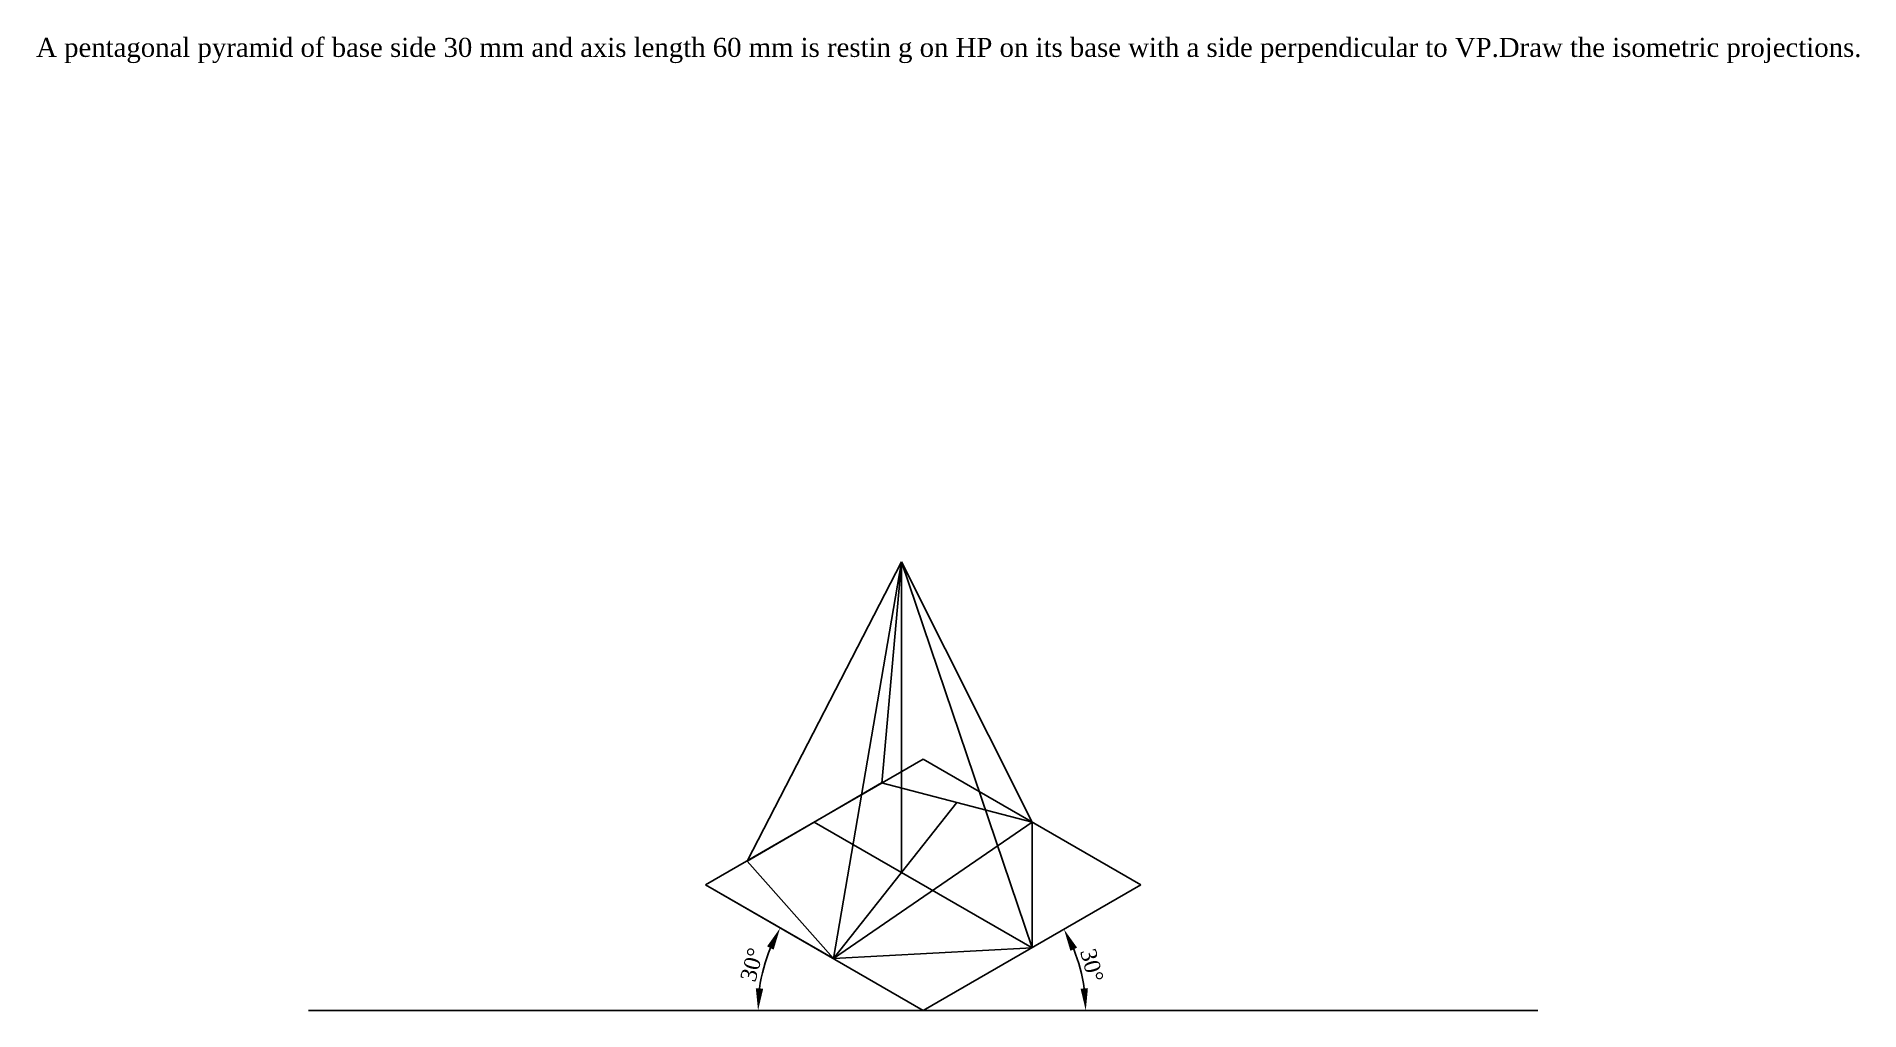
# Paper-space layout 'Layout14' of a CAD drawing. Header units: millimetres. Extents: x 5 to 292, y 55 to 208.
import ezdxf

# ---------------------------------------------------------------- set-up
doc = ezdxf.new("R2010")
doc.units = ezdxf.units.MM
doc.header["$LTSCALE"] = 0.4
doc.styles.get("Standard").update_dxf_attribs({"font": 'times.ttf', "height": 3})
doc.dimstyles.new('ISO-25', dxfattribs={"dimtxt": 2.5, "dimasz": 3.5, "dimexe": 1.25, "dimexo": 0.625, "dimtad": 1, "dimdsep": 46, "dimtxsty": 'Standard', "dimcen": 2.5, "dimadec": 0, "dimazin": 3, "dimtfac": 1, "dimtmove": 0, "dimatfit": 3, "dimfxl": 1, "dimarcsym": 0})

# ---------------------------------------------------------------- blocks, each defined once
blk = doc.blocks.new('*D58')
at = {"color": 0, "lineweight": -2, "transparency": 16777216}
blk.add_arc((144.66, 54.63), 25.61, 7.8358, 22.1642, dxfattribs=at)
at = {"color": 0, "transparency": 16777216}
for points in [[(167.85, 64.04), (168.9, 64.55), (166.84, 67.44)], [(170.61, 58.16), (169.45, 58.08), (170.27, 54.63)]]:
    blk.add_solid(points, dxfattribs=at)
at = {"layer": 'Defpoints', "color": 0, "transparency": 16777216}
for p in [(178.96, 74.43), (169.88, 59.08), (47.82, 54.63), (144.66, 54.63), (241.49, 54.63)]:
    blk.add_point(p, dxfattribs=at)
at = {"color": 0, "transparency": 16777216, "insert": (171.23, 61.75), "char_height": 2.5, "attachment_point": 5, "rotation": 285}
blk.add_mtext('30°', dxfattribs=at)
blk = doc.blocks.new('*D59')
at = {"color": 0, "lineweight": -2, "transparency": 16777216}
blk.add_arc((144.66, 54.63), 26.02, 157.7127, 172.2873, dxfattribs=at)
at = {"color": 0, "transparency": 16777216}
for points in [[(120.06, 64.75), (121.1, 64.24), (122.12, 67.64)], [(119.45, 58.08), (118.29, 58.16), (118.64, 54.63)]]:
    blk.add_solid(points, dxfattribs=at)
at = {"layer": 'Defpoints', "color": 0, "transparency": 16777216}
for p in [(110.35, 74.43), (120.2, 63.53), (47.82, 54.63), (144.66, 54.63), (241.49, 54.63)]:
    blk.add_point(p, dxfattribs=at)
at = {"color": 0, "transparency": 16777216, "insert": (117.68, 61.86), "char_height": 2.5, "attachment_point": 5, "rotation": 75}
blk.add_mtext('30°', dxfattribs=at)

psp = doc.layouts.new('Layout14')

# ---------------------------------------------------------------- linework, layer by layer
for p, q in [((141.243, 125.364), (116.934, 78.166)), ((141.243, 125.364), (130.551, 62.854)), ((141.243, 125.364), (138.162, 90.489)), ((141.243, 76.404), (141.243, 125.364)), ((141.243, 125.364), (161.807, 84.336)), ((141.243, 125.364), (161.807, 64.532)), ((144.656, 94.238), (110.354, 74.434)), ((178.958, 74.434), (144.656, 94.238)), ((127.505, 84.336), (138.073, 90.512)), ((161.807, 84.336), (138.073, 90.512)), ((149.94, 87.424), (130.551, 62.854)), ((127.505, 84.336), (116.934, 78.166)), ((161.807, 64.532), (127.505, 84.336)), ((130.551, 62.854), (161.807, 84.336)), ((161.807, 64.532), (161.807, 84.336)), ((130.551, 62.854), (116.934, 78.166)), ((110.354, 74.434), (144.656, 54.629)), ((110.354, 74.434), (130.551, 62.854)), ((144.656, 54.629), (178.958, 74.434)), ((130.551, 62.854), (161.807, 64.532)), ((47.817, 54.629), (241.495, 54.629))]:
    psp.add_line(p, q)

# ---------------------------------------------------------------- texts
at = {"lineweight": 50}
psp.add_text('A pentagonal pyramid of base side 30 mm and axis length 60 mm is restin g on HP on its base with a side perpendicular to VP.Draw the isometric projections.', height=3, dxfattribs=at).set_placement((4.916, 204.966))

# ---------------------------------------------------------------- dimensions: what is measured, and where the dimension line sits
for base, line2, picture, middle in [((169.879, 59.077), ((144.656, 54.629), (178.958, 74.434)), '*D58', (171.233, 61.751)), ((120.205, 63.529), ((110.354, 74.434), (144.656, 54.629)), '*D59', (117.685, 61.856))]:
    dim = psp.add_angular_dim_2l(base=base, line1=((47.817, 54.629), (241.495, 54.629)), line2=line2, dimstyle='ISO-25')
    dim.commit()
    dim.dimension.update_dxf_attribs({"geometry": picture, "text_midpoint": middle})

doc.saveas('drawing.dxf')
